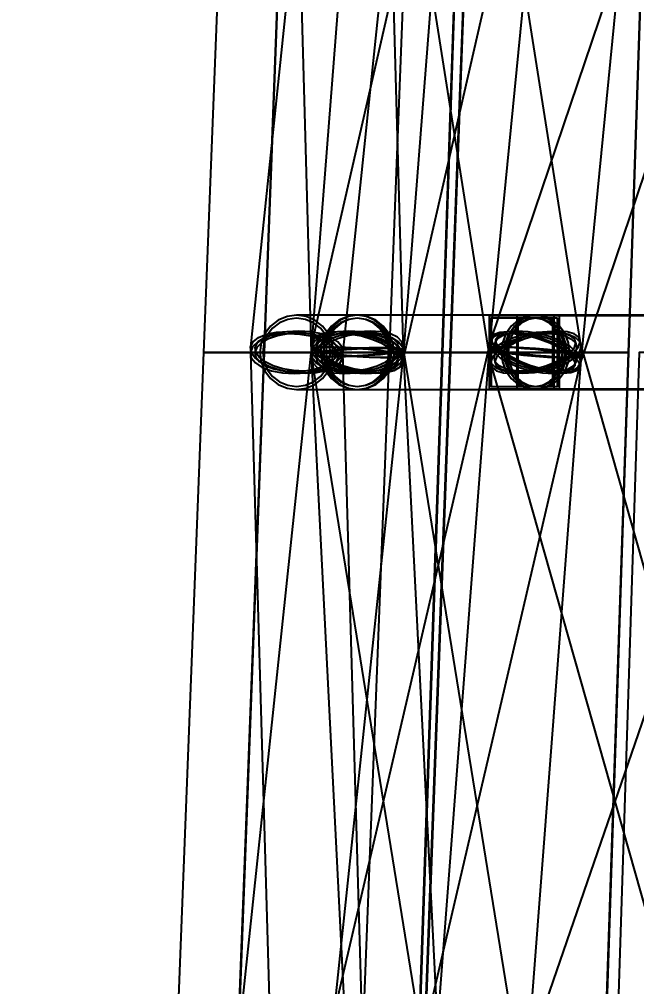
# Model space of a CAD drawing. Header units: millimetres. Extents: x -123812 to 252100, y -3000 to 639000.
# Drawn here: x -11298 to -7912, y 471519 to 476827 of the extents above; entities that cross this region are included whole.
import ezdxf

# ---------------------------------------------------------------- set-up
doc = ezdxf.new("R2010")
doc.units = ezdxf.units.MM
doc.layers.add('D-STR-DIM', color=7, linetype='Continuous', lineweight=13)
doc.layers.add('D-STR-STRC', color=7, linetype='Continuous', lineweight=25)
doc.styles.add('OpenSansCondensed-Light', font='OpenSansCondensed-Light.ttf')
doc.styles.add('TOWER_UNICODE', font='Arial Unicode.ttf')
doc.dimstyles.new('EZDXF', dxfattribs={"dimtxt": 0.25, "dimasz": 0.175, "dimexe": 0.375, "dimexo": 0.125, "dimgap": 0.1, "dimtad": 1, "dimlfac": 100, "dimzin": 12, "dimdsep": 46, "dimtxsty": 'OpenSansCondensed-Light', "dimblk": 'ARCHTICK', "dimcen": 2.5, "dimazin": 3, "dimtfac": 0.5, "dimtmove": 2, "dimatfit": 3})

# ---------------------------------------------------------------- blocks, each defined once
blk = doc.blocks.new('_ARCHTICK')
at = {"color": 0, "linetype": 'BYBLOCK', "const_width": 0.15}
blk.add_lwpolyline([(-0.5, -0.5), (0.5, 0.5)], dxfattribs=at)

msp = doc.modelspace()

# ---------------------------------------------------------------- linework, layer by layer
at = {"layer": 'D-STR-STRC'}
for points in [[(-7980.1, 497019.6), (-9697.8, 475019.6), (-9689.2, 475013.2), (-9663.9, 475005.9), (-9623.7, 474998.2), (-9571.2, 474990.6), (-9510.2, 474983.6), (-9444.6, 474977.8), (-9379.1, 474973.5), (-9318, 474971), (-9265.5, 474970.4), (-9225.3, 474971.9), (-9200, 474975.3), (-9191.4, 474980.4), (-7473.6, 496980.4)], [(-6561.8, 497024.7), (-8720.6, 475024.7), (-8712, 475019.6), (-8686.7, 475013.2), (-8646.6, 475005.9), (-8594.2, 474998.2), (-8533.2, 474990.6), (-8467.8, 474983.6), (-8402.4, 474977.8), (-8341.4, 474973.5), (-8289.1, 474971), (-8248.9, 474970.4), (-8223.6, 474971.9), (-8215, 474975.3), (-6056.2, 496975.3)], [(-8546.8, 480057.4), (-9692, 475057.4), (-9690, 475029.7), (-9671.2, 475000), (-9637, 474970.3), (-9589.7, 474942.6), (-9532.4, 474918.8), (-9469.2, 474900.5), (-9404.4, 474889.1), (-9342.2, 474885.2), (-9287.1, 474889.1), (-9242.7, 474900.5), (-9212, 474918.8), (-9197.2, 474942.6), (-8052, 479942.6)], [(-7017.1, 480081.2), (-8708.5, 475081.2), (-8707.2, 475057.4), (-8689.7, 475029.7), (-8657, 475000), (-8611.4, 474970.3), (-8556, 474942.6), (-8494.7, 474918.8), (-8431.5, 474900.5), (-8370.7, 474889.1), (-8316.6, 474885.2), (-8272.8, 474889.1), (-8242.3, 474900.5), (-8227.1, 474918.8), (-6535.8, 479918.8)], [(-9508.9, 480029.7), (-10029.9, 475029.7), (-10026.4, 475000), (-10005.8, 474970.3), (-9969.8, 474942.6), (-9920.6, 474918.8), (-9861.7, 474900.5), (-9797.1, 474889.1), (-9731.2, 474885.2), (-9668.5, 474889.1), (-9613.2, 474900.5), (-9569.1, 474918.8), (-9539.2, 474942.6), (-9525.6, 474970.3), (-9004.6, 479970.3)], [(-9837, 480000), (-9698.2, 475000), (-9692.8, 474970.3), (-9670.4, 474942.6), (-9632.7, 474918.8), (-9582.2, 474900.5), (-9522.2, 474889.1), (-9457, 474885.2), (-9390.9, 474889.1), (-9328.5, 474900.5), (-9274, 474918.8), (-9231.2, 474942.6), (-9202.8, 474970.3), (-9191, 475000), (-9329.7, 480000)], [(-9508.2, 479970.3), (-8719.2, 474970.3), (-8712.1, 474942.6), (-8688.4, 474918.8), (-8649.6, 474900.5), (-8598.4, 474889.1), (-8538.3, 474885.2), (-8473.5, 474889.1), (-8408.2, 474900.5), (-8347, 474918.8), (-8294, 474942.6), (-8252.9, 474970.3), (-8226.4, 475000), (-8216.4, 475029.7), (-9005.4, 480029.7)], [(-6913.9, 475203.2), (-8467.8, 475203.2), (-8509.5, 475196.3), (-8548.4, 475176), (-8581.8, 475143.7), (-8607.4, 475101.6), (-8623.5, 475052.6), (-8629, 475000), (-8623.5, 474947.4), (-8607.4, 474898.4), (-8581.8, 474856.3), (-8548.4, 474824), (-8509.5, 474803.7), (-8467.8, 474796.8), (-6913.9, 474796.8)], [(-6913.9, 475203.2), (-8467.8, 475203.2), (-8509.5, 475196.3), (-8548.4, 475176), (-8581.8, 475143.7), (-8607.4, 475101.6), (-8623.5, 475052.6), (-8629, 475000), (-8623.5, 474947.4), (-8607.4, 474898.4), (-8581.8, 474856.3), (-8548.4, 474824), (-8509.5, 474803.7), (-8467.8, 474796.8), (-6913.9, 474796.8)], [(-9720.1, 469969.8), (-9192.5, 474969.8), (-9196, 475000), (-9216.3, 475030.2), (-9252.3, 475058.3), (-9301.3, 475082.5), (-9360.2, 475101), (-9424.7, 475112.7), (-9490.7, 475116.7), (-9553.4, 475112.7), (-9608.8, 475101), (-9653, 475082.5), (-9683, 475058.3), (-9696.7, 475030.2), (-10224.3, 470030.2)], [(-9378.8, 470000), (-9524.2, 475000), (-9529.5, 475030.2), (-9551.8, 475058.3), (-9589.5, 475082.5), (-9640, 475101), (-9699.9, 475112.7), (-9765.1, 475116.7), (-9831.2, 475112.7), (-9893.6, 475101), (-9948.1, 475082.5), (-9991.1, 475058.3), (-10019.5, 475030.2), (-10031.4, 475000), (-9886, 470000)], [(-9385.2, 469941.7), (-8220.6, 474941.7), (-8222.5, 474969.8), (-8241, 475000), (-8275.1, 475030.2), (-8322.2, 475058.3), (-8379.3, 475082.5), (-8442.5, 475101), (-8507.3, 475112.7), (-8569.5, 475116.7), (-8624.7, 475112.7), (-8669.2, 475101), (-8700, 475082.5), (-8715, 475058.3), (-9879.6, 470058.3)], [(-8384.9, 470030.2), (-9193.3, 475030.2), (-9200.4, 475058.3), (-9224.1, 475082.5), (-9262.9, 475101), (-9314, 475112.7), (-9374, 475116.7), (-9438.9, 475112.7), (-9504.1, 475101), (-9565.3, 475082.5), (-9618.3, 475058.3), (-9659.4, 475030.2), (-9685.9, 475000), (-9695.9, 474969.8), (-8887.5, 469969.8)], [(-8396, 469917.5), (-6673.7, 474917.5), (-6674.7, 474941.7), (-6692.1, 474969.8), (-6724.5, 475000), (-6769.9, 475030.2), (-6825.1, 475058.3), (-6886.3, 475082.5), (-6949.4, 475101), (-7010.1, 475112.7), (-7064.3, 475116.7), (-7108.2, 475112.7), (-7138.8, 475101), (-7154.2, 475082.5), (-8876.4, 470082.5)], [(-6805.6, 470058.3), (-8222, 475058.3), (-8230.1, 475082.5), (-8254.5, 475101), (-8293.4, 475112.7), (-8344.2, 475116.7), (-8403.4, 475112.7), (-8467, 475101), (-8530.6, 475082.5), (-8590, 475058.3), (-8641, 475030.2), (-8680.3, 475000), (-8705, 474969.8), (-8713.6, 474941.7), (-7297.3, 469941.7)], [(-10130.4, 449980.7), (-8214.5, 474980.7), (-8223.2, 474986.9), (-8248.5, 474994), (-8288.7, 475001.5), (-8341.2, 475008.8), (-8402.3, 475015.6), (-8467.8, 475021.3), (-8533.4, 475025.6), (-8594.4, 475028.1), (-8646.9, 475028.7), (-8687.1, 475027.4), (-8712.4, 475024.1), (-8721.1, 475019.3), (-10637, 450019.3)], [(-7925.8, 450012.7), (-9190.9, 475012.7), (-9199.6, 475018), (-9224.9, 475022.1), (-9265.2, 475024.7), (-9317.8, 475025.6), (-9379, 475024.7), (-9444.6, 475022.2), (-9510.3, 475018.1), (-9571.4, 475012.8), (-9624, 475006.7), (-9664.3, 475000.1), (-9689.6, 474993.4), (-9698.3, 474987.3), (-8433.2, 449987.3)]]:
    msp.add_lwpolyline(points, dxfattribs=at)
for points in [[(-10287.8, 475000), (-9267.7, 475000), (-9073.7, 480000), (-10092.9, 480000)], [(-9957.7, 475000), (-8931.5, 475000), (-8744.9, 480000), (-9768.7, 480000)], [(-9954.7, 475000), (-8934.5, 475000), (-8747.2, 480000), (-9766.4, 480000)], [(-8980.9, 475000), (-7954.7, 475000), (-7787.5, 480000), (-8811.3, 480000)], [(-8977.9, 475000), (-7957.7, 475000), (-7789.8, 480000), (-8809, 480000)], [(-9979.2, 475000), (-9972.4, 474947.4), (-9952.2, 474898.4), (-9920.2, 474856.3), (-9878.5, 474824), (-9829.9, 474803.7), (-9777.8, 474796.8), (-9444.6, 474796.8), (-9392.5, 474803.7), (-9343.9, 474824), (-9302.2, 474856.3), (-9270.1, 474898.4), (-9250, 474947.4), (-9243.1, 475000), (-9250, 475052.6), (-9270.1, 475101.6), (-9302.2, 475143.7), (-9343.9, 475176), (-9392.5, 475196.3), (-9444.6, 475203.2), (-9777.8, 475203.2), (-9829.9, 475196.3), (-9878.5, 475176), (-9920.2, 475143.7), (-9952.2, 475101.6), (-9972.4, 475052.6)], [(-9979.2, 475000), (-9972.4, 474947.4), (-9952.2, 474898.4), (-9920.2, 474856.3), (-9878.5, 474824), (-9829.9, 474803.7), (-9777.8, 474796.8), (-9725.6, 474803.7), (-9677, 474824), (-9635.3, 474856.3), (-9603.3, 474898.4), (-9583.2, 474947.4), (-9576.3, 475000), (-9583.2, 475052.6), (-9603.3, 475101.6), (-9635.3, 475143.7), (-9677, 475176), (-9725.6, 475196.3), (-9777.8, 475203.2), (-9829.9, 475196.3), (-9878.5, 475176), (-9920.2, 475143.7), (-9952.2, 475101.6), (-9972.4, 475052.6)], [(-9979.2, 475000), (-9972.4, 474947.4), (-9952.2, 474898.4), (-9920.2, 474856.3), (-9878.5, 474824), (-9829.9, 474803.7), (-9777.8, 474796.8), (-9444.6, 474796.8), (-9392.5, 474803.7), (-9343.9, 474824), (-9302.2, 474856.3), (-9270.1, 474898.4), (-9250, 474947.4), (-9243.1, 475000), (-9250, 475052.6), (-9270.1, 475101.6), (-9302.2, 475143.7), (-9343.9, 475176), (-9392.5, 475196.3), (-9444.6, 475203.2), (-9777.8, 475203.2), (-9829.9, 475196.3), (-9878.5, 475176), (-9920.2, 475143.7), (-9952.2, 475101.6), (-9972.4, 475052.6)], [(-9979.2, 475000), (-9972.4, 474947.4), (-9952.2, 474898.4), (-9920.2, 474856.3), (-9878.5, 474824), (-9829.9, 474803.7), (-9777.8, 474796.8), (-9725.6, 474803.7), (-9677, 474824), (-9635.3, 474856.3), (-9603.3, 474898.4), (-9583.2, 474947.4), (-9576.3, 475000), (-9583.2, 475052.6), (-9603.3, 475101.6), (-9635.3, 475143.7), (-9677, 475176), (-9725.6, 475196.3), (-9777.8, 475203.2), (-9829.9, 475196.3), (-9878.5, 475176), (-9920.2, 475143.7), (-9952.2, 475101.6), (-9972.4, 475052.6)], [(-9963.4, 475000), (-9957.1, 474951.5), (-9938.5, 474906.4), (-9909, 474867.6), (-9870.6, 474837.9), (-9825.8, 474819.2), (-9777.8, 474812.8), (-9729.7, 474819.2), (-9685, 474837.9), (-9646.5, 474867.6), (-9617, 474906.4), (-9598.5, 474951.5), (-9592.2, 475000), (-9598.5, 475048.5), (-9617, 475093.6), (-9646.5, 475132.4), (-9685, 475162.1), (-9729.7, 475180.8), (-9777.8, 475187.2), (-9825.8, 475180.8), (-9870.6, 475162.1), (-9909, 475132.4), (-9938.5, 475093.6), (-9957.1, 475048.5)], [(-9963.4, 475000), (-9957.1, 474951.5), (-9938.5, 474906.4), (-9909, 474867.6), (-9870.6, 474837.9), (-9825.8, 474819.2), (-9777.8, 474812.8), (-9729.7, 474819.2), (-9685, 474837.9), (-9646.5, 474867.6), (-9617, 474906.4), (-9598.5, 474951.5), (-9592.2, 475000), (-9598.5, 475048.5), (-9617, 475093.6), (-9646.5, 475132.4), (-9685, 475162.1), (-9729.7, 475180.8), (-9777.8, 475187.2), (-9825.8, 475180.8), (-9870.6, 475162.1), (-9909, 475132.4), (-9938.5, 475093.6), (-9957.1, 475048.5)], [(-9646.1, 475000), (-9639.2, 474947.4), (-9619.1, 474898.4), (-9587.1, 474856.3), (-9545.3, 474824), (-9496.8, 474803.7), (-9444.6, 474796.8), (-9392.5, 474803.7), (-9343.9, 474824), (-9302.2, 474856.3), (-9270.1, 474898.4), (-9250, 474947.4), (-9243.1, 475000), (-9250, 475052.6), (-9270.1, 475101.6), (-9302.2, 475143.7), (-9343.9, 475176), (-9392.5, 475196.3), (-9444.6, 475203.2), (-9496.8, 475196.3), (-9545.3, 475176), (-9587.1, 475143.7), (-9619.1, 475101.6), (-9639.2, 475052.6)], [(-9646.1, 475000), (-9639.2, 474947.4), (-9619.1, 474898.4), (-9587.1, 474856.3), (-9545.3, 474824), (-9496.8, 474803.7), (-9444.6, 474796.8), (-9392.5, 474803.7), (-9343.9, 474824), (-9302.2, 474856.3), (-9270.1, 474898.4), (-9250, 474947.4), (-9243.1, 475000), (-9250, 475052.6), (-9270.1, 475101.6), (-9302.2, 475143.7), (-9343.9, 475176), (-9392.5, 475196.3), (-9444.6, 475203.2), (-9496.8, 475196.3), (-9545.3, 475176), (-9587.1, 475143.7), (-9619.1, 475101.6), (-9639.2, 475052.6)], [(-9632.3, 475000), (-9625.9, 474947.4), (-9607.2, 474898.4), (-9577.4, 474856.3), (-9538.5, 474824), (-9493.2, 474803.7), (-9444.6, 474796.8), (-8467.8, 474796.8), (-8419.2, 474803.7), (-8373.9, 474824), (-8335.1, 474856.3), (-8305.2, 474898.4), (-8286.5, 474947.4), (-8280.1, 475000), (-8286.5, 475052.6), (-8305.2, 475101.6), (-8335.1, 475143.7), (-8373.9, 475176), (-8419.2, 475196.3), (-8467.8, 475203.2), (-9444.6, 475203.2), (-9493.2, 475196.3), (-9538.5, 475176), (-9577.4, 475143.7), (-9607.2, 475101.6), (-9625.9, 475052.6)], [(-9632.3, 475000), (-9625.9, 474947.4), (-9607.2, 474898.4), (-9577.4, 474856.3), (-9538.5, 474824), (-9493.2, 474803.7), (-9444.6, 474796.8), (-9396, 474803.7), (-9350.7, 474824), (-9311.9, 474856.3), (-9282, 474898.4), (-9263.3, 474947.4), (-9256.9, 475000), (-9263.3, 475052.6), (-9282, 475101.6), (-9311.9, 475143.7), (-9350.7, 475176), (-9396, 475196.3), (-9444.6, 475203.2), (-9493.2, 475196.3), (-9538.5, 475176), (-9577.4, 475143.7), (-9607.2, 475101.6), (-9625.9, 475052.6)], [(-9632.3, 475000), (-9625.9, 474947.4), (-9607.2, 474898.4), (-9577.4, 474856.3), (-9538.5, 474824), (-9493.2, 474803.7), (-9444.6, 474796.8), (-8467.8, 474796.8), (-8419.2, 474803.7), (-8373.9, 474824), (-8335.1, 474856.3), (-8305.2, 474898.4), (-8286.5, 474947.4), (-8280.1, 475000), (-8286.5, 475052.6), (-8305.2, 475101.6), (-8335.1, 475143.7), (-8373.9, 475176), (-8419.2, 475196.3), (-8467.8, 475203.2), (-9444.6, 475203.2), (-9493.2, 475196.3), (-9538.5, 475176), (-9577.4, 475143.7), (-9607.2, 475101.6), (-9625.9, 475052.6)], [(-9632.3, 475000), (-9625.9, 474947.4), (-9607.2, 474898.4), (-9577.4, 474856.3), (-9538.5, 474824), (-9493.2, 474803.7), (-9444.6, 474796.8), (-9396, 474803.7), (-9350.7, 474824), (-9311.9, 474856.3), (-9282, 474898.4), (-9263.3, 474947.4), (-9256.9, 475000), (-9263.3, 475052.6), (-9282, 475101.6), (-9311.9, 475143.7), (-9350.7, 475176), (-9396, 475196.3), (-9444.6, 475203.2), (-9493.2, 475196.3), (-9538.5, 475176), (-9577.4, 475143.7), (-9607.2, 475101.6), (-9625.9, 475052.6)], [(-9630.2, 475000), (-9623.9, 474951.5), (-9605.3, 474906.4), (-9575.8, 474867.6), (-9537.4, 474837.9), (-9492.6, 474819.2), (-9444.6, 474812.8), (-9396.6, 474819.2), (-9351.8, 474837.9), (-9313.4, 474867.6), (-9283.9, 474906.4), (-9265.3, 474951.5), (-9259, 475000), (-9265.3, 475048.5), (-9283.9, 475093.6), (-9313.4, 475132.4), (-9351.8, 475162.1), (-9396.6, 475180.8), (-9444.6, 475187.2), (-9492.6, 475180.8), (-9537.4, 475162.1), (-9575.8, 475132.4), (-9605.3, 475093.6), (-9623.9, 475048.5)], [(-9630.2, 475000), (-9623.9, 474951.5), (-9605.3, 474906.4), (-9575.8, 474867.6), (-9537.4, 474837.9), (-9492.6, 474819.2), (-9444.6, 474812.8), (-9396.6, 474819.2), (-9351.8, 474837.9), (-9313.4, 474867.6), (-9283.9, 474906.4), (-9265.3, 474951.5), (-9259, 475000), (-9265.3, 475048.5), (-9283.9, 475093.6), (-9313.4, 475132.4), (-9351.8, 475162.1), (-9396.6, 475180.8), (-9444.6, 475187.2), (-9492.6, 475180.8), (-9537.4, 475162.1), (-9575.8, 475132.4), (-9605.3, 475093.6), (-9623.9, 475048.5)], [(-9617.6, 475000), (-9611.7, 474951.5), (-9594.4, 474906.4), (-9566.9, 474867.6), (-9531.1, 474837.9), (-9489.4, 474819.2), (-9444.6, 474812.8), (-9399.8, 474819.2), (-9358.1, 474837.9), (-9322.3, 474867.6), (-9294.8, 474906.4), (-9277.6, 474951.5), (-9271.7, 475000), (-9277.6, 475048.5), (-9294.8, 475093.6), (-9322.3, 475132.4), (-9358.1, 475162.1), (-9399.8, 475180.8), (-9444.6, 475187.2), (-9489.4, 475180.8), (-9531.1, 475162.1), (-9566.9, 475132.4), (-9594.4, 475093.6), (-9611.7, 475048.5)], [(-9617.6, 475000), (-9611.7, 474951.5), (-9594.4, 474906.4), (-9566.9, 474867.6), (-9531.1, 474837.9), (-9489.4, 474819.2), (-9444.6, 474812.8), (-9399.8, 474819.2), (-9358.1, 474837.9), (-9322.3, 474867.6), (-9294.8, 474906.4), (-9277.6, 474951.5), (-9271.7, 475000), (-9277.6, 475048.5), (-9294.8, 475093.6), (-9322.3, 475132.4), (-9358.1, 475162.1), (-9399.8, 475180.8), (-9444.6, 475187.2), (-9489.4, 475180.8), (-9531.1, 475162.1), (-9566.9, 475132.4), (-9594.4, 475093.6), (-9611.7, 475048.5)], [(-8721.7, 474800), (-7192.8, 474800), (-7192.8, 475200), (-8721.7, 475200)], [(-8335.4, 475200), (-8721.7, 475200), (-8721.7, 474800), (-8335.4, 474800)], [(-8721.7, 474800), (-7192.8, 474800), (-7192.8, 475200), (-8721.7, 475200)], [(-8335.4, 475200), (-8721.7, 475200), (-8721.7, 474800), (-8335.4, 474800)], [(-8347, 475188), (-8710.2, 475188), (-8710.2, 474812), (-8347, 474812)], [(-8347, 475188), (-8710.2, 475188), (-8710.2, 474812), (-8347, 474812)], [(-8655.5, 475000), (-8649.1, 474947.4), (-8630.4, 474898.4), (-8600.6, 474856.3), (-8561.7, 474824), (-8516.4, 474803.7), (-8467.8, 474796.8), (-8419.2, 474803.7), (-8373.9, 474824), (-8335.1, 474856.3), (-8305.2, 474898.4), (-8286.5, 474947.4), (-8280.1, 475000), (-8286.5, 475052.6), (-8305.2, 475101.6), (-8335.1, 475143.7), (-8373.9, 475176), (-8419.2, 475196.3), (-8467.8, 475203.2), (-8516.4, 475196.3), (-8561.7, 475176), (-8600.6, 475143.7), (-8630.4, 475101.6), (-8649.1, 475052.6)], [(-8655.5, 475000), (-8649.1, 474947.4), (-8630.4, 474898.4), (-8600.6, 474856.3), (-8561.7, 474824), (-8516.4, 474803.7), (-8467.8, 474796.8), (-8419.2, 474803.7), (-8373.9, 474824), (-8335.1, 474856.3), (-8305.2, 474898.4), (-8286.5, 474947.4), (-8280.1, 475000), (-8286.5, 475052.6), (-8305.2, 475101.6), (-8335.1, 475143.7), (-8373.9, 475176), (-8419.2, 475196.3), (-8467.8, 475203.2), (-8516.4, 475196.3), (-8561.7, 475176), (-8600.6, 475143.7), (-8630.4, 475101.6), (-8649.1, 475052.6)], [(-8640.8, 475000), (-8634.9, 474951.5), (-8617.6, 474906.4), (-8590.1, 474867.6), (-8554.3, 474837.9), (-8512.6, 474819.2), (-8467.8, 474812.8), (-8423, 474819.2), (-8381.3, 474837.9), (-8345.5, 474867.6), (-8318, 474906.4), (-8300.7, 474951.5), (-8294.9, 475000), (-8300.7, 475048.5), (-8318, 475093.6), (-8345.5, 475132.4), (-8381.3, 475162.1), (-8423, 475180.8), (-8467.8, 475187.2), (-8512.6, 475180.8), (-8554.3, 475162.1), (-8590.1, 475132.4), (-8617.6, 475093.6), (-8634.9, 475048.5)], [(-8640.8, 475000), (-8634.9, 474951.5), (-8617.6, 474906.4), (-8590.1, 474867.6), (-8554.3, 474837.9), (-8512.6, 474819.2), (-8467.8, 474812.8), (-8423, 474819.2), (-8381.3, 474837.9), (-8345.5, 474867.6), (-8318, 474906.4), (-8300.7, 474951.5), (-8294.9, 475000), (-8300.7, 475048.5), (-8318, 475093.6), (-8345.5, 475132.4), (-8381.3, 475162.1), (-8423, 475180.8), (-8467.8, 475187.2), (-8512.6, 475180.8), (-8554.3, 475162.1), (-8590.1, 475132.4), (-8617.6, 475093.6), (-8634.9, 475048.5)], [(-8629, 475000), (-8623.5, 474947.4), (-8607.4, 474898.4), (-8581.8, 474856.3), (-8548.4, 474824), (-8509.5, 474803.7), (-8467.8, 474796.8), (-8426.1, 474803.7), (-8387.2, 474824), (-8353.8, 474856.3), (-8328.2, 474898.4), (-8312.1, 474947.4), (-8306.6, 475000), (-8312.1, 475052.6), (-8328.2, 475101.6), (-8353.8, 475143.7), (-8387.2, 475176), (-8426.1, 475196.3), (-8467.8, 475203.2), (-8509.5, 475196.3), (-8548.4, 475176), (-8581.8, 475143.7), (-8607.4, 475101.6), (-8623.5, 475052.6)], [(-8629, 475000), (-8623.5, 474947.4), (-8607.4, 474898.4), (-8581.8, 474856.3), (-8548.4, 474824), (-8509.5, 474803.7), (-8467.8, 474796.8), (-8426.1, 474803.7), (-8387.2, 474824), (-8353.8, 474856.3), (-8328.2, 474898.4), (-8312.1, 474947.4), (-8306.6, 475000), (-8312.1, 475052.6), (-8328.2, 475101.6), (-8353.8, 475143.7), (-8387.2, 475176), (-8426.1, 475196.3), (-8467.8, 475203.2), (-8509.5, 475196.3), (-8548.4, 475176), (-8581.8, 475143.7), (-8607.4, 475101.6), (-8623.5, 475052.6)], [(-8616.3, 475000), (-8611.3, 474951.5), (-8596.4, 474906.4), (-8572.8, 474867.6), (-8542.1, 474837.9), (-8506.2, 474819.2), (-8467.8, 474812.8), (-8429.4, 474819.2), (-8393.5, 474837.9), (-8362.8, 474867.6), (-8339.2, 474906.4), (-8324.3, 474951.5), (-8319.3, 475000), (-8324.3, 475048.5), (-8339.2, 475093.6), (-8362.8, 475132.4), (-8393.5, 475162.1), (-8429.4, 475180.8), (-8467.8, 475187.2), (-8506.2, 475180.8), (-8542.1, 475162.1), (-8572.8, 475132.4), (-8596.4, 475093.6), (-8611.3, 475048.5)], [(-8616.3, 475000), (-8611.3, 474951.5), (-8596.4, 474906.4), (-8572.8, 474867.6), (-8542.1, 474837.9), (-8506.2, 474819.2), (-8467.8, 474812.8), (-8429.4, 474819.2), (-8393.5, 474837.9), (-8362.8, 474867.6), (-8339.2, 474906.4), (-8324.3, 474951.5), (-8319.3, 475000), (-8324.3, 475048.5), (-8339.2, 475093.6), (-8362.8, 475132.4), (-8393.5, 475162.1), (-8429.4, 475180.8), (-8467.8, 475187.2), (-8506.2, 475180.8), (-8542.1, 475162.1), (-8572.8, 475132.4), (-8596.4, 475093.6), (-8611.3, 475048.5)], [(-8569.9, 474800), (-4162.1, 474800), (-4162.1, 475200), (-8569.9, 475200)], [(-8365.7, 475200), (-8569.9, 475200), (-8569.9, 474800), (-8365.7, 474800)], [(-8371.8, 475188), (-8563.8, 475188), (-8563.8, 474812), (-8371.8, 474812)], [(-10031.4, 475000), (-10026, 474969.8), (-10003.7, 474941.7), (-9966.1, 474917.5), (-9915.6, 474899), (-9855.7, 474887.3), (-9790.5, 474883.3), (-9724.4, 474887.3), (-9662, 474899), (-9607.4, 474917.5), (-9564.5, 474941.7), (-9536.1, 474969.8), (-9524.2, 475000), (-9529.5, 475030.2), (-9551.8, 475058.3), (-9589.5, 475082.5), (-9640, 475101), (-9699.9, 475112.7), (-9765.1, 475116.7), (-9831.2, 475112.7), (-9893.6, 475101), (-9948.1, 475082.5), (-9991.1, 475058.3), (-10019.5, 475030.2)], [(-9693.3, 475000), (-9672.9, 474969.8), (-9636.9, 474941.7), (-9587.9, 474917.5), (-9529.1, 474899), (-9464.5, 474887.3), (-9398.6, 474883.3), (-9335.8, 474887.3), (-9280.4, 474899), (-9236.2, 474917.5), (-9206.2, 474941.7), (-9192.5, 474969.8), (-9196, 475000), (-9216.3, 475030.2), (-9252.3, 475058.3), (-9301.3, 475082.5), (-9360.2, 475101), (-9424.7, 475112.7), (-9490.7, 475116.7), (-9553.4, 475112.7), (-9608.8, 475101), (-9653, 475082.5), (-9683, 475058.3), (-9696.7, 475030.2)], [(-9685.9, 475000), (-9695.9, 474969.8), (-9688.8, 474941.7), (-9665.1, 474917.5), (-9626.3, 474899), (-9575.2, 474887.3), (-9515.2, 474883.3), (-9450.3, 474887.3), (-9385.1, 474899), (-9323.9, 474917.5), (-9270.9, 474941.7), (-9229.8, 474969.8), (-9203.3, 475000), (-9193.3, 475030.2), (-9200.4, 475058.3), (-9224.1, 475082.5), (-9262.9, 475101), (-9314, 475112.7), (-9374, 475116.7), (-9438.9, 475112.7), (-9504.1, 475101), (-9565.3, 475082.5), (-9618.3, 475058.3), (-9659.4, 475030.2)], [(-8694.6, 475000), (-8660.5, 474969.8), (-8613.4, 474941.7), (-8556.3, 474917.5), (-8493.2, 474899), (-8428.3, 474887.3), (-8366.2, 474883.3), (-8310.9, 474887.3), (-8266.4, 474899), (-8235.6, 474917.5), (-8220.6, 474941.7), (-8222.5, 474969.8), (-8241, 475000), (-8275.1, 475030.2), (-8322.2, 475058.3), (-8379.3, 475082.5), (-8442.5, 475101), (-8507.3, 475112.7), (-8569.5, 475116.7), (-8624.7, 475112.7), (-8669.2, 475101), (-8700, 475082.5), (-8715, 475058.3), (-8713.1, 475030.2)], [(-8680.3, 475000), (-8705, 474969.8), (-8713.6, 474941.7), (-8705.5, 474917.5), (-8681.1, 474899), (-8642.2, 474887.3), (-8591.4, 474883.3), (-8532.2, 474887.3), (-8468.6, 474899), (-8405, 474917.5), (-8345.6, 474941.7), (-8294.6, 474969.8), (-8255.3, 475000), (-8230.6, 475030.2), (-8222, 475058.3), (-8230.1, 475082.5), (-8254.5, 475101), (-8293.4, 475112.7), (-8344.2, 475116.7), (-8403.4, 475112.7), (-8467, 475101), (-8530.6, 475082.5), (-8590, 475058.3), (-8641, 475030.2)], [(-9529.2, 475000), (-9525.6, 474970.3), (-9539.2, 474942.6), (-9569.1, 474918.8), (-9613.2, 474900.5), (-9668.5, 474889.1), (-9731.2, 474885.2), (-9797.1, 474889.1), (-9861.7, 474900.5), (-9920.6, 474918.8), (-9969.8, 474942.6), (-10005.8, 474970.3), (-10026.4, 475000), (-10029.9, 475029.7), (-10016.3, 475057.4), (-9986.5, 475081.2), (-9942.4, 475099.5), (-9887.1, 475110.9), (-9824.3, 475114.8), (-9758.4, 475110.9), (-9693.8, 475099.5), (-9634.9, 475081.2), (-9585.8, 475057.4), (-9549.7, 475029.7)], [(-10006.4, 475000), (-10001.6, 474972.8), (-9981.5, 474947.4), (-9947.5, 474925.6), (-9902, 474908.9), (-9848, 474898.4), (-9789.2, 474894.8), (-9729.6, 474898.4), (-9673.4, 474908.9), (-9624.2, 474925.6), (-9585.5, 474947.4), (-9559.9, 474972.8), (-9549.1, 475000), (-9554, 475027.2), (-9574.1, 475052.6), (-9608, 475074.4), (-9653.6, 475091.1), (-9707.6, 475101.6), (-9766.3, 475105.2), (-9825.9, 475101.6), (-9882.2, 475091.1), (-9931.4, 475074.4), (-9970.1, 475052.6), (-9995.7, 475027.2)], [(-9553.7, 475000), (-9550.4, 474973.2), (-9562.7, 474948.2), (-9589.6, 474926.8), (-9629.4, 474910.3), (-9679.2, 474900), (-9735.8, 474896.5), (-9795.2, 474900), (-9853.5, 474910.3), (-9906.6, 474926.8), (-9950.9, 474948.2), (-9983.4, 474973.2), (-10001.9, 475000), (-10005.1, 475026.8), (-9992.9, 475051.8), (-9965.9, 475073.2), (-9926.2, 475089.7), (-9876.3, 475100), (-9819.8, 475103.5), (-9760.3, 475100), (-9702.1, 475089.7), (-9649, 475073.2), (-9604.7, 475051.8), (-9572.2, 475026.8)], [(-9191, 475000), (-9202.8, 474970.3), (-9231.2, 474942.6), (-9274, 474918.8), (-9328.5, 474900.5), (-9390.9, 474889.1), (-9457, 474885.2), (-9522.2, 474889.1), (-9582.2, 474900.5), (-9632.7, 474918.8), (-9670.4, 474942.6), (-9692.8, 474970.3), (-9698.2, 475000), (-9686.4, 475029.7), (-9658, 475057.4), (-9615.2, 475081.2), (-9560.7, 475099.5), (-9498.3, 475110.9), (-9432.2, 475114.8), (-9367, 475110.9), (-9307.1, 475099.5), (-9256.5, 475081.2), (-9218.8, 475057.4), (-9196.4, 475029.7)], [(-9218, 475000), (-9199.2, 474970.3), (-9197.2, 474942.6), (-9212, 474918.8), (-9242.7, 474900.5), (-9287.1, 474889.1), (-9342.2, 474885.2), (-9404.4, 474889.1), (-9469.2, 474900.5), (-9532.4, 474918.8), (-9589.7, 474942.6), (-9637, 474970.3), (-9671.2, 475000), (-9690, 475029.7), (-9692, 475057.4), (-9677.2, 475081.2), (-9646.6, 475099.5), (-9602.1, 475110.9), (-9547, 475114.8), (-9484.8, 475110.9), (-9420, 475099.5), (-9356.8, 475081.2), (-9299.6, 475057.4), (-9252.2, 475029.7)], [(-9216, 475000), (-9226.6, 474973.2), (-9252.2, 474948.2), (-9290.8, 474926.8), (-9340, 474910.3), (-9396.2, 474900), (-9455.8, 474896.5), (-9514.6, 474900), (-9568.6, 474910.3), (-9614.2, 474926.8), (-9648.2, 474948.2), (-9668.4, 474973.2), (-9673.3, 475000), (-9662.6, 475026.8), (-9637, 475051.8), (-9598.4, 475073.2), (-9549.3, 475089.7), (-9493, 475100), (-9433.4, 475103.5), (-9374.6, 475100), (-9320.6, 475089.7), (-9275, 475073.2), (-9241, 475051.8), (-9220.8, 475026.8)], [(-9668.8, 475000), (-9650.4, 474972.8), (-9618, 474947.4), (-9573.8, 474925.6), (-9520.7, 474908.9), (-9462.5, 474898.4), (-9403.1, 474894.8), (-9346.5, 474898.4), (-9296.6, 474908.9), (-9256.7, 474925.6), (-9229.7, 474947.4), (-9217.3, 474972.8), (-9220.4, 475000), (-9238.8, 475027.2), (-9271.2, 475052.6), (-9315.4, 475074.4), (-9368.5, 475091.1), (-9426.7, 475101.6), (-9486.1, 475105.2), (-9542.7, 475101.6), (-9592.7, 475091.1), (-9632.5, 475074.4), (-9659.5, 475052.6), (-9671.9, 475027.2)], [(-9662.1, 475000), (-9671.2, 474972.8), (-9664.8, 474947.4), (-9643.4, 474925.6), (-9608.5, 474908.9), (-9562.4, 474898.4), (-9508.2, 474894.8), (-9449.8, 474898.4), (-9390.9, 474908.9), (-9335.8, 474925.6), (-9288, 474947.4), (-9251, 474972.8), (-9227.1, 475000), (-9218, 475027.2), (-9224.4, 475052.6), (-9245.8, 475074.4), (-9280.8, 475091.1), (-9326.9, 475101.6), (-9381, 475105.2), (-9439.5, 475101.6), (-9498.3, 475091.1), (-9553.4, 475074.4), (-9601.2, 475052.6), (-9638.2, 475027.2)], [(-9240.3, 475000), (-9223.4, 474973.2), (-9221.5, 474948.2), (-9234.9, 474926.8), (-9262.5, 474910.3), (-9302.6, 474900), (-9352.3, 474896.5), (-9408.3, 474900), (-9466.8, 474910.3), (-9523.8, 474926.8), (-9575.4, 474948.2), (-9618, 474973.2), (-9648.9, 475000), (-9665.8, 475026.8), (-9667.7, 475051.8), (-9654.3, 475073.2), (-9626.7, 475089.7), (-9586.6, 475100), (-9536.9, 475103.5), (-9480.9, 475100), (-9422.4, 475089.7), (-9365.4, 475073.2), (-9313.8, 475051.8), (-9271.2, 475026.8)], [(-8226.4, 475000), (-8252.9, 474970.3), (-8294, 474942.6), (-8347, 474918.8), (-8408.2, 474900.5), (-8473.5, 474889.1), (-8538.3, 474885.2), (-8598.4, 474889.1), (-8649.6, 474900.5), (-8688.4, 474918.8), (-8712.1, 474942.6), (-8719.2, 474970.3), (-8709.2, 475000), (-8682.7, 475029.7), (-8641.6, 475057.4), (-8588.6, 475081.2), (-8527.4, 475099.5), (-8462.2, 475110.9), (-8397.3, 475114.8), (-8337.2, 475110.9), (-8286, 475099.5), (-8247.3, 475081.2), (-8223.5, 475057.4), (-8216.4, 475029.7)], [(-8278.6, 475000), (-8246, 474970.3), (-8228.4, 474942.6), (-8227.1, 474918.8), (-8242.3, 474900.5), (-8272.8, 474889.1), (-8316.6, 474885.2), (-8370.7, 474889.1), (-8431.5, 474900.5), (-8494.7, 474918.8), (-8556, 474942.6), (-8611.4, 474970.3), (-8657, 475000), (-8689.7, 475029.7), (-8707.2, 475057.4), (-8708.5, 475081.2), (-8693.3, 475099.5), (-8662.8, 475110.9), (-8619, 475114.8), (-8564.9, 475110.9), (-8504.2, 475099.5), (-8441, 475081.2), (-8379.6, 475057.4), (-8324.2, 475029.7)], [(-8250.2, 475000), (-8274.1, 474973.2), (-8311.1, 474948.2), (-8358.9, 474926.8), (-8414.1, 474910.3), (-8472.9, 474900), (-8531.4, 474896.5), (-8585.5, 474900), (-8631.7, 474910.3), (-8666.6, 474926.8), (-8688.1, 474948.2), (-8694.5, 474973.2), (-8685.4, 475000), (-8661.6, 475026.8), (-8624.5, 475051.8), (-8576.7, 475073.2), (-8521.5, 475089.7), (-8462.7, 475100), (-8404.2, 475103.5), (-8350.1, 475100), (-8303.9, 475089.7), (-8269, 475073.2), (-8247.5, 475051.8), (-8241.1, 475026.8)], [(-8672.2, 475000), (-8641.6, 474972.8), (-8599, 474947.4), (-8547.6, 474925.6), (-8490.7, 474908.9), (-8432.2, 474898.4), (-8376.2, 474894.8), (-8326.4, 474898.4), (-8286.2, 474908.9), (-8258.4, 474925.6), (-8244.9, 474947.4), (-8246.6, 474972.8), (-8263.4, 475000), (-8294, 475027.2), (-8336.6, 475052.6), (-8388, 475074.4), (-8444.9, 475091.1), (-8503.4, 475101.6), (-8559.4, 475105.2), (-8609.2, 475101.6), (-8649.4, 475091.1), (-8677.2, 475074.4), (-8690.7, 475052.6), (-8689, 475027.2)], [(-8659.4, 475000), (-8681.7, 474972.8), (-8689.4, 474947.4), (-8682.1, 474925.6), (-8660.1, 474908.9), (-8625, 474898.4), (-8579.3, 474894.8), (-8525.9, 474898.4), (-8468.5, 474908.9), (-8411.2, 474925.6), (-8357.6, 474947.4), (-8311.6, 474972.8), (-8276.2, 475000), (-8253.9, 475027.2), (-8246.2, 475052.6), (-8253.5, 475074.4), (-8275.5, 475091.1), (-8310.6, 475101.6), (-8356.3, 475105.2), (-8409.7, 475101.6), (-8467.1, 475091.1), (-8524.5, 475074.4), (-8578, 475052.6), (-8624, 475027.2)], [(-8297.3, 475000), (-8267.8, 474973.2), (-8252, 474948.2), (-8250.8, 474926.8), (-8264.5, 474910.3), (-8292, 474900), (-8331.5, 474896.5), (-8380.3, 474900), (-8435, 474910.3), (-8492, 474926.8), (-8547.3, 474948.2), (-8597.3, 474973.2), (-8638.4, 475000), (-8667.8, 475026.8), (-8683.7, 475051.8), (-8684.8, 475073.2), (-8671.1, 475089.7), (-8643.6, 475100), (-8604.1, 475103.5), (-8555.3, 475100), (-8500.6, 475089.7), (-8443.6, 475073.2), (-8388.3, 475051.8), (-8338.3, 475026.8)], [(-9444.6, 474977.8), (-9510.3, 474975.3), (-9571.4, 474974.4), (-9624, 474975.3), (-9664.3, 474977.9), (-9689.6, 474982), (-9698.3, 474987.3), (-9689.6, 474993.4), (-9664.3, 475000.1), (-9624, 475006.7), (-9571.4, 475012.8), (-9510.3, 475018.1), (-9444.6, 475022.2), (-9379, 475024.7), (-9317.8, 475025.6), (-9265.2, 475024.7), (-9224.9, 475022.1), (-9199.6, 475018), (-9190.9, 475012.7), (-9199.6, 475006.6), (-9224.9, 474999.9), (-9265.2, 474993.3), (-9317.8, 474987.2), (-9379, 474981.9)], [(-9444.6, 475022.2), (-9510.2, 475026.5), (-9571.2, 475029), (-9623.7, 475029.6), (-9663.9, 475028.1), (-9689.2, 475024.7), (-9697.8, 475019.6), (-9689.2, 475013.2), (-9663.9, 475005.9), (-9623.7, 474998.2), (-9571.2, 474990.6), (-9510.2, 474983.6), (-9444.6, 474977.8), (-9379.1, 474973.5), (-9318, 474971), (-9265.5, 474970.4), (-9225.3, 474971.9), (-9200, 474975.3), (-9191.4, 474980.4), (-9200, 474986.8), (-9225.3, 474994.1), (-9265.5, 475001.8), (-9318, 475009.4), (-9379.1, 475016.4)], [(-9444.6, 474980), (-9503.8, 474977.7), (-9559, 474976.9), (-9606.3, 474977.7), (-9642.7, 474980.1), (-9665.5, 474983.7), (-9673.3, 474988.5), (-9665.5, 474994.1), (-9642.7, 475000.1), (-9606.3, 475006), (-9559, 475011.6), (-9503.8, 475016.3), (-9444.6, 475020), (-9385.4, 475022.3), (-9330.3, 475023.1), (-9282.9, 475022.3), (-9246.5, 475019.9), (-9223.7, 475016.3), (-9215.9, 475011.5), (-9223.7, 475005.9), (-9246.5, 474999.9), (-9282.9, 474994), (-9330.3, 474988.4), (-9385.4, 474983.7)], [(-9444.6, 475020), (-9503.7, 475023.9), (-9558.8, 475026.2), (-9606, 475026.7), (-9642.3, 475025.3), (-9665.1, 475022.3), (-9672.9, 475017.7), (-9665.1, 475011.9), (-9642.3, 475005.3), (-9606, 474998.4), (-9558.8, 474991.5), (-9503.7, 474985.2), (-9444.6, 474980), (-9385.5, 474976.1), (-9330.5, 474973.8), (-9283.2, 474973.3), (-9246.9, 474974.7), (-9224.1, 474977.7), (-9216.3, 474982.3), (-9224.1, 474988.1), (-9246.9, 474994.7), (-9283.2, 475001.6), (-9330.5, 475008.5), (-9385.5, 475014.8)], [(-8467.8, 475021.3), (-8533.4, 475025.6), (-8594.4, 475028.1), (-8646.9, 475028.7), (-8687.1, 475027.4), (-8712.4, 475024.1), (-8721.1, 475019.3), (-8712.4, 475013.1), (-8687.1, 475006), (-8646.9, 474998.5), (-8594.4, 474991.2), (-8533.4, 474984.4), (-8467.8, 474978.7), (-8402.3, 474974.4), (-8341.2, 474971.9), (-8288.7, 474971.3), (-8248.5, 474972.6), (-8223.2, 474975.9), (-8214.5, 474980.7), (-8223.2, 474986.9), (-8248.5, 474994), (-8288.7, 475001.5), (-8341.2, 475008.8), (-8402.3, 475015.6)], [(-8467.8, 475016.4), (-8533.2, 475022.2), (-8594.2, 475026.5), (-8646.6, 475029), (-8686.7, 475029.6), (-8712, 475028.1), (-8720.6, 475024.7), (-8712, 475019.6), (-8686.7, 475013.2), (-8646.6, 475005.9), (-8594.2, 474998.2), (-8533.2, 474990.6), (-8467.8, 474983.6), (-8402.4, 474977.8), (-8341.4, 474973.5), (-8289.1, 474971), (-8248.9, 474970.4), (-8223.6, 474971.9), (-8215, 474975.3), (-8223.6, 474980.4), (-8248.9, 474986.8), (-8289.1, 474994.1), (-8341.4, 475001.8), (-8402.4, 475009.4)], [(-8467.8, 475019.2), (-8526.9, 475023.1), (-8582, 475025.3), (-8629.3, 475025.9), (-8665.5, 475024.7), (-8688.4, 475021.8), (-8696.1, 475017.4), (-8688.4, 475011.8), (-8665.5, 475005.4), (-8629.3, 474998.7), (-8582, 474992), (-8526.9, 474985.9), (-8467.8, 474980.8), (-8408.7, 474976.9), (-8353.6, 474974.7), (-8306.3, 474974.1), (-8270.1, 474975.3), (-8247.2, 474978.2), (-8239.5, 474982.6), (-8247.2, 474988.2), (-8270.1, 474994.6), (-8306.3, 475001.3), (-8353.6, 475008), (-8408.7, 475014.1)], [(-8467.8, 475014.8), (-8526.8, 475020), (-8581.8, 475023.9), (-8629, 475026.2), (-8665.2, 475026.7), (-8687.9, 475025.3), (-8695.7, 475022.3), (-8687.9, 475017.7), (-8665.2, 475011.9), (-8629, 475005.3), (-8581.8, 474998.4), (-8526.8, 474991.5), (-8467.8, 474985.2), (-8408.8, 474980), (-8353.8, 474976.1), (-8306.6, 474973.8), (-8270.4, 474973.3), (-8247.7, 474974.7), (-8239.9, 474977.7), (-8247.7, 474982.3), (-8270.4, 474988.1), (-8306.6, 474994.7), (-8353.8, 475001.6), (-8408.8, 475008.5)], [(-10482.8, 470000), (-9461.7, 470000), (-9267.7, 475000), (-10287.8, 475000)], [(-9267.7, 475000), (-9285.1, 475000), (-9336, 475000), (-9417.1, 475000), (-9522.7, 475000), (-9645.8, 475000), (-9777.8, 475000), (-9909.8, 475000), (-10032.8, 475000), (-10138.4, 475000), (-10219.5, 475000), (-10270.5, 475000), (-10287.8, 475000), (-10270.5, 475000), (-10219.5, 475000), (-10138.4, 475000), (-10032.8, 475000), (-9909.8, 475000), (-9777.8, 475000), (-9645.8, 475000), (-9522.7, 475000), (-9417.1, 475000), (-9336, 475000), (-9285.1, 475000)], [(-10146.7, 470000), (-9118.2, 470000), (-8931.5, 475000), (-9957.7, 475000)], [(-10143, 470000), (-9121.9, 470000), (-8934.5, 475000), (-9954.7, 475000)], [(-8931.5, 475000), (-8949, 475000), (-9000.3, 475000), (-9081.8, 475000), (-9188.1, 475000), (-9311.8, 475000), (-9444.6, 475000), (-9577.4, 475000), (-9701.1, 475000), (-9807.4, 475000), (-9888.9, 475000), (-9940.2, 475000), (-9957.7, 475000), (-9940.2, 475000), (-9888.9, 475000), (-9807.4, 475000), (-9701.1, 475000), (-9577.4, 475000), (-9444.6, 475000), (-9311.8, 475000), (-9188.1, 475000), (-9081.8, 475000), (-9000.3, 475000), (-8949, 475000)], [(-8931.5, 475000), (-8949, 475000), (-9000.3, 475000), (-9081.8, 475000), (-9188.1, 475000), (-9311.8, 475000), (-9444.6, 475000), (-9577.4, 475000), (-9701.1, 475000), (-9807.4, 475000), (-9888.9, 475000), (-9940.2, 475000), (-9957.7, 475000), (-9940.2, 475000), (-9888.9, 475000), (-9807.4, 475000), (-9701.1, 475000), (-9577.4, 475000), (-9444.6, 475000), (-9311.8, 475000), (-9188.1, 475000), (-9081.8, 475000), (-9000.3, 475000), (-8949, 475000)], [(-8934.5, 475000), (-8951.9, 475000), (-9002.9, 475000), (-9083.9, 475000), (-9189.6, 475000), (-9312.6, 475000), (-9444.6, 475000), (-9576.6, 475000), (-9699.6, 475000), (-9805.3, 475000), (-9886.3, 475000), (-9937.3, 475000), (-9954.7, 475000), (-9937.3, 475000), (-9886.3, 475000), (-9805.3, 475000), (-9699.6, 475000), (-9576.6, 475000), (-9444.6, 475000), (-9312.6, 475000), (-9189.6, 475000), (-9083.9, 475000), (-9002.9, 475000), (-8951.9, 475000)], [(-8993.3, 475000), (-9008.7, 475000), (-9053.8, 475000), (-9125.5, 475000), (-9219, 475000), (-9327.8, 475000), (-9444.6, 475000), (-9561.4, 475000), (-9670.3, 475000), (-9763.7, 475000), (-9835.5, 475000), (-9880.5, 475000), (-9895.9, 475000), (-9880.5, 475000), (-9835.5, 475000), (-9763.7, 475000), (-9670.3, 475000), (-9561.4, 475000), (-9444.6, 475000), (-9327.8, 475000), (-9219, 475000), (-9125.5, 475000), (-9053.8, 475000), (-9008.7, 475000)], [(-8993.3, 475000), (-9008.7, 475000), (-9053.8, 475000), (-9125.5, 475000), (-9219, 475000), (-9327.8, 475000), (-9444.6, 475000), (-9561.4, 475000), (-9670.3, 475000), (-9763.7, 475000), (-9835.5, 475000), (-9880.5, 475000), (-9895.9, 475000), (-9880.5, 475000), (-9835.5, 475000), (-9763.7, 475000), (-9670.3, 475000), (-9561.4, 475000), (-9444.6, 475000), (-9327.8, 475000), (-9219, 475000), (-9125.5, 475000), (-9053.8, 475000), (-9008.7, 475000)], [(-9150.4, 470000), (-8122, 470000), (-7954.7, 475000), (-8980.9, 475000)], [(-9146.7, 470000), (-8125.7, 470000), (-7957.7, 475000), (-8977.9, 475000)], [(-7954.7, 475000), (-7972.2, 475000), (-8023.5, 475000), (-8105, 475000), (-8211.3, 475000), (-8335, 475000), (-8467.8, 475000), (-8600.6, 475000), (-8724.3, 475000), (-8830.6, 475000), (-8912.1, 475000), (-8963.4, 475000), (-8980.9, 475000), (-8963.4, 475000), (-8912.1, 475000), (-8830.6, 475000), (-8724.3, 475000), (-8600.6, 475000), (-8467.8, 475000), (-8335, 475000), (-8211.3, 475000), (-8105, 475000), (-8023.5, 475000), (-7972.2, 475000)], [(-7954.7, 475000), (-7972.2, 475000), (-8023.5, 475000), (-8105, 475000), (-8211.3, 475000), (-8335, 475000), (-8467.8, 475000), (-8600.6, 475000), (-8724.3, 475000), (-8830.6, 475000), (-8912.1, 475000), (-8963.4, 475000), (-8980.9, 475000), (-8963.4, 475000), (-8912.1, 475000), (-8830.6, 475000), (-8724.3, 475000), (-8600.6, 475000), (-8467.8, 475000), (-8335, 475000), (-8211.3, 475000), (-8105, 475000), (-8023.5, 475000), (-7972.2, 475000)], [(-7957.7, 475000), (-7975.1, 475000), (-8026.1, 475000), (-8107.1, 475000), (-8212.8, 475000), (-8335.8, 475000), (-8467.8, 475000), (-8599.8, 475000), (-8722.8, 475000), (-8828.5, 475000), (-8909.5, 475000), (-8960.5, 475000), (-8977.9, 475000), (-8960.5, 475000), (-8909.5, 475000), (-8828.5, 475000), (-8722.8, 475000), (-8599.8, 475000), (-8467.8, 475000), (-8335.8, 475000), (-8212.8, 475000), (-8107.1, 475000), (-8026.1, 475000), (-7975.1, 475000)], [(-8016.5, 475000), (-8031.9, 475000), (-8077, 475000), (-8148.7, 475000), (-8242.2, 475000), (-8351, 475000), (-8467.8, 475000), (-8584.6, 475000), (-8693.5, 475000), (-8786.9, 475000), (-8858.6, 475000), (-8903.7, 475000), (-8919.1, 475000), (-8903.7, 475000), (-8858.6, 475000), (-8786.9, 475000), (-8693.5, 475000), (-8584.6, 475000), (-8467.8, 475000), (-8351, 475000), (-8242.2, 475000), (-8148.7, 475000), (-8077, 475000), (-8031.9, 475000)], [(-8016.5, 475000), (-8031.9, 475000), (-8077, 475000), (-8148.7, 475000), (-8242.2, 475000), (-8351, 475000), (-8467.8, 475000), (-8584.6, 475000), (-8693.5, 475000), (-8786.9, 475000), (-8858.6, 475000), (-8903.7, 475000), (-8919.1, 475000), (-8903.7, 475000), (-8858.6, 475000), (-8786.9, 475000), (-8693.5, 475000), (-8584.6, 475000), (-8467.8, 475000), (-8351, 475000), (-8242.2, 475000), (-8148.7, 475000), (-8077, 475000), (-8031.9, 475000)], [(-8058.9, 470000), (-7030.4, 470000), (-6872.9, 475000), (-7899, 475000)]]:
    msp.add_lwpolyline(points, close=True, dxfattribs=at)

# ---------------------------------------------------------------- dimensions: what is measured, and where the dimension line sits
at = {"layer": 'D-STR-DIM'}
msp.add_linear_dim(base=(-112000, 0), p1=(0, 0), p2=(0, 634000), angle=90, dimstyle='EZDXF', override={"dimtxt": 8400, "dimasz": 3750, "dimexe": 2100, "dimexo": 1800, "dimgap": 2100, "dimtad": 1, "dimdec": 0, "dimlfac": 1, "dimlunit": 2, "dimtxsty": 'TOWER_UNICODE', "dimclrd": 7, "dimclre": 7, "dimclrt": 7}, dxfattribs=at).render()

doc.saveas('drawing.dxf')
